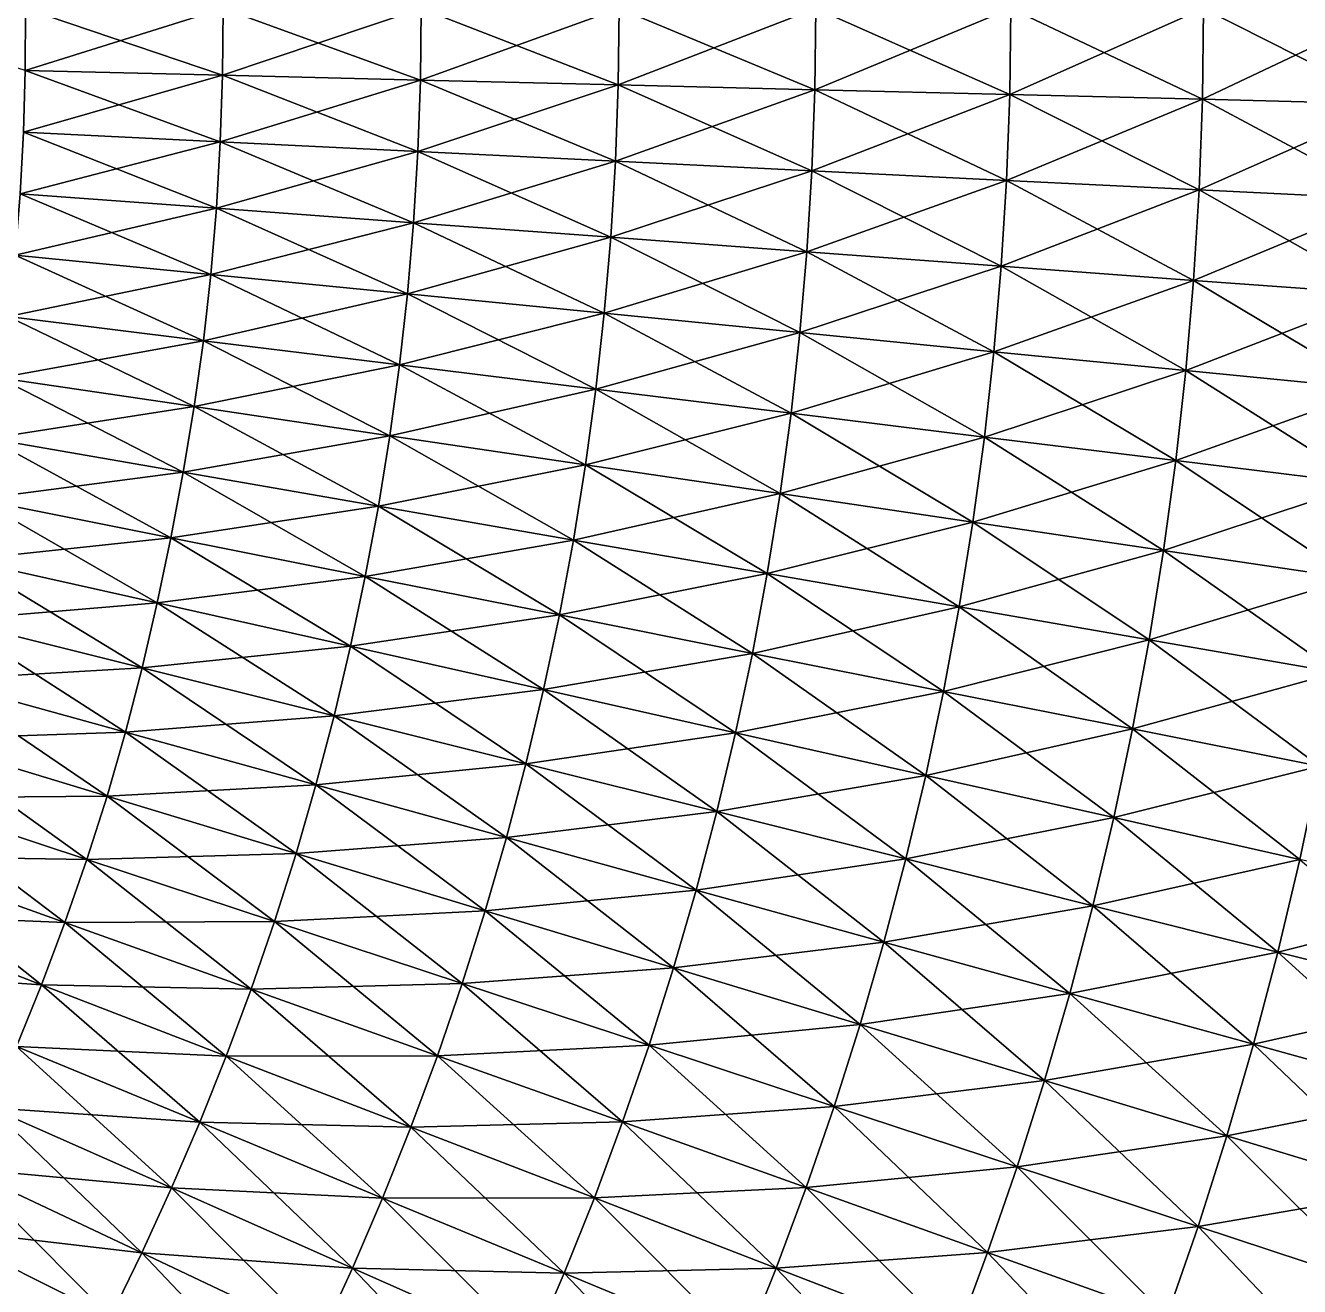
# Model space of a CAD drawing. Extents: x -1 to 0.97, y -0.99 to 0.99.
# Drawn here: x 0.2748 to 0.4204, y -0.147 to -0.0029 of the extents above; entities that cross this region are included whole.
import ezdxf

# ---------------------------------------------------------------- set-up
doc = ezdxf.new("R2010")
doc.units = 0

msp = doc.modelspace()

# ---------------------------------------------------------------- linework, layer by layer
for points in [[(0.25242, -0.00095, -0.95743), (0.27483, -0.00095, -0.95072), (0.27478, -0.00802, -0.95072)], [(0.29742, -0.00095, 0.94341), (0.27483, -0.00095, 0.95072), (0.27478, -0.00802, 0.95072)], [(0.29742, -0.00095, 0.94341), (0.27478, -0.00802, 0.95072), (0.29734, -0.00857, 0.9434)], [(0.27483, -0.00095, -0.95072), (0.29734, -0.00857, -0.9434), (0.27478, -0.00802, -0.95072)], [(0.27483, -0.00095, -0.95072), (0.29742, -0.00095, -0.94341), (0.29734, -0.00857, -0.9434)], [(0.32006, -0.00095, 0.9355), (0.29742, -0.00095, 0.94341), (0.29734, -0.00857, 0.9434)], [(0.32006, -0.00095, 0.9355), (0.29734, -0.00857, 0.9434), (0.31997, -0.00912, 0.9355)], [(0.29742, -0.00095, -0.94341), (0.31997, -0.00912, -0.9355), (0.29734, -0.00857, -0.9434)], [(0.29742, -0.00095, -0.94341), (0.32006, -0.00095, -0.9355), (0.31997, -0.00912, -0.9355)], [(0.34268, -0.00095, 0.92702), (0.32006, -0.00095, 0.9355), (0.31997, -0.00912, 0.9355)], [(0.34268, -0.00095, 0.92702), (0.31997, -0.00912, 0.9355), (0.34257, -0.00967, 0.92701)], [(0.32006, -0.00095, -0.9355), (0.34257, -0.00967, -0.92701), (0.31997, -0.00912, -0.9355)], [(0.32006, -0.00095, -0.9355), (0.34268, -0.00095, -0.92702), (0.34257, -0.00967, -0.92701)], [(0.36516, -0.00095, 0.91796), (0.34268, -0.00095, 0.92702), (0.34257, -0.00967, 0.92701)], [(0.36516, -0.00095, 0.91796), (0.34257, -0.00967, 0.92701), (0.36505, -0.01023, 0.91796)], [(0.34268, -0.00095, -0.92702), (0.36505, -0.01023, -0.91796), (0.34257, -0.00967, -0.92701)], [(0.34268, -0.00095, -0.92702), (0.36516, -0.00095, -0.91796), (0.36505, -0.01023, -0.91796)], [(0.38743, -0.00095, 0.90835), (0.36516, -0.00095, 0.91796), (0.36505, -0.01023, 0.91796)], [(0.38743, -0.00095, 0.90835), (0.36505, -0.01023, 0.91796), (0.38731, -0.01077, 0.90835)], [(0.36516, -0.00095, -0.91796), (0.38731, -0.01077, -0.90835), (0.36505, -0.01023, -0.91796)], [(0.36516, -0.00095, -0.91796), (0.38743, -0.00095, -0.90835), (0.38731, -0.01077, -0.90835)], [(0.40946, -0.00095, 0.8982), (0.38743, -0.00095, 0.90835), (0.38731, -0.01077, 0.90835)], [(0.40946, -0.00095, 0.8982), (0.38731, -0.01077, 0.90835), (0.40933, -0.01131, 0.8982)], [(0.38743, -0.00095, -0.90835), (0.40933, -0.01131, -0.8982), (0.38731, -0.01077, -0.90835)], [(0.38743, -0.00095, -0.90835), (0.40946, -0.00095, -0.8982), (0.40933, -0.01131, -0.8982)], [(0.43123, -0.00095, 0.8875), (0.40946, -0.00095, 0.8982), (0.40933, -0.01131, 0.8982)], [(0.43123, -0.00095, 0.8875), (0.40933, -0.01131, 0.8982), (0.4311, -0.01185, 0.8875)], [(0.40946, -0.00095, -0.8982), (0.4311, -0.01185, -0.8875), (0.40933, -0.01131, -0.8982)], [(0.40946, -0.00095, -0.8982), (0.43123, -0.00095, -0.8875), (0.4311, -0.01185, -0.8875)], [(0.29734, -0.00857, 0.9434), (0.27478, -0.00802, 0.95072), (0.2746, -0.01508, 0.95071)], [(0.27478, -0.00802, -0.95072), (0.29709, -0.01618, -0.9434), (0.2746, -0.01508, -0.95071)], [(0.29734, -0.00857, 0.9434), (0.2746, -0.01508, 0.95071), (0.29709, -0.01618, 0.9434)], [(0.27478, -0.00802, -0.95072), (0.29734, -0.00857, -0.9434), (0.29709, -0.01618, -0.9434)], [(0.31997, -0.00912, 0.9355), (0.29734, -0.00857, 0.9434), (0.29709, -0.01618, 0.9434)], [(0.29734, -0.00857, -0.9434), (0.31967, -0.01728, -0.9355), (0.29709, -0.01618, -0.9434)], [(0.29734, -0.00857, -0.9434), (0.31997, -0.00912, -0.9355), (0.31967, -0.01728, -0.9355)], [(0.31997, -0.00912, 0.9355), (0.29709, -0.01618, 0.9434), (0.31967, -0.01728, 0.9355)], [(0.34257, -0.00967, 0.92701), (0.31997, -0.00912, 0.9355), (0.31967, -0.01728, 0.9355)], [(0.31997, -0.00912, -0.9355), (0.34225, -0.01839, -0.92701), (0.31967, -0.01728, -0.9355)], [(0.34257, -0.00967, 0.92701), (0.31967, -0.01728, 0.9355), (0.34225, -0.01839, 0.92701)], [(0.31997, -0.00912, -0.9355), (0.34257, -0.00967, -0.92701), (0.34225, -0.01839, -0.92701)], [(0.36505, -0.01023, 0.91796), (0.34257, -0.00967, 0.92701), (0.34225, -0.01839, 0.92701)], [(0.34257, -0.00967, -0.92701), (0.3647, -0.01949, -0.91796), (0.34225, -0.01839, -0.92701)], [(0.34257, -0.00967, -0.92701), (0.36505, -0.01023, -0.91796), (0.3647, -0.01949, -0.91796)], [(0.36505, -0.01023, 0.91796), (0.34225, -0.01839, 0.92701), (0.3647, -0.01949, 0.91796)], [(0.38731, -0.01077, 0.90835), (0.36505, -0.01023, 0.91796), (0.3647, -0.01949, 0.91796)], [(0.36505, -0.01023, -0.91796), (0.38695, -0.02058, -0.90835), (0.3647, -0.01949, -0.91796)], [(0.38731, -0.01077, 0.90835), (0.3647, -0.01949, 0.91796), (0.38695, -0.02058, 0.90835)], [(0.36505, -0.01023, -0.91796), (0.38731, -0.01077, -0.90835), (0.38695, -0.02058, -0.90835)], [(0.40933, -0.01131, 0.8982), (0.38731, -0.01077, 0.90835), (0.38695, -0.02058, 0.90835)], [(0.38731, -0.01077, -0.90835), (0.40895, -0.02167, -0.8982), (0.38695, -0.02058, -0.90835)], [(0.40933, -0.01131, 0.8982), (0.38695, -0.02058, 0.90835), (0.40895, -0.02167, 0.8982)], [(0.38731, -0.01077, -0.90835), (0.40933, -0.01131, -0.8982), (0.40895, -0.02167, -0.8982)], [(0.4311, -0.01185, 0.8875), (0.40933, -0.01131, 0.8982), (0.40895, -0.02167, 0.8982)], [(0.40933, -0.01131, -0.8982), (0.4307, -0.02273, -0.8875), (0.40895, -0.02167, -0.8982)], [(0.40933, -0.01131, -0.8982), (0.4311, -0.01185, -0.8875), (0.4307, -0.02273, -0.8875)], [(0.4311, -0.01185, 0.8875), (0.40895, -0.02167, 0.8982), (0.4307, -0.02273, 0.8875)], [(0.29709, -0.01618, 0.9434), (0.2746, -0.01508, 0.95071), (0.27424, -0.02213, 0.9507)], [(0.2746, -0.01508, -0.95071), (0.29665, -0.02377, -0.9434), (0.27424, -0.02213, -0.9507)], [(0.2746, -0.01508, -0.95071), (0.29709, -0.01618, -0.9434), (0.29665, -0.02377, -0.9434)], [(0.29709, -0.01618, 0.9434), (0.27424, -0.02213, 0.9507), (0.29665, -0.02377, 0.9434)], [(0.31967, -0.01728, 0.9355), (0.29709, -0.01618, 0.9434), (0.29665, -0.02377, 0.9434)], [(0.29709, -0.01618, -0.9434), (0.31918, -0.02543, -0.9355), (0.29665, -0.02377, -0.9434)], [(0.31967, -0.01728, 0.9355), (0.29665, -0.02377, 0.9434), (0.31918, -0.02543, 0.9355)], [(0.29709, -0.01618, -0.9434), (0.31967, -0.01728, -0.9355), (0.31918, -0.02543, -0.9355)], [(0.34225, -0.01839, 0.92701), (0.31967, -0.01728, 0.9355), (0.31918, -0.02543, 0.9355)], [(0.31967, -0.01728, -0.9355), (0.34172, -0.02709, -0.92701), (0.31918, -0.02543, -0.9355)], [(0.31967, -0.01728, -0.9355), (0.34225, -0.01839, -0.92701), (0.34172, -0.02709, -0.92701)], [(0.34225, -0.01839, 0.92701), (0.31918, -0.02543, 0.9355), (0.34172, -0.02709, 0.92701)], [(0.3647, -0.01949, 0.91796), (0.34225, -0.01839, 0.92701), (0.34172, -0.02709, 0.92701)], [(0.34225, -0.01839, -0.92701), (0.36413, -0.02875, -0.91796), (0.34172, -0.02709, -0.92701)], [(0.34225, -0.01839, -0.92701), (0.3647, -0.01949, -0.91796), (0.36413, -0.02875, -0.91796)], [(0.3647, -0.01949, 0.91796), (0.34172, -0.02709, 0.92701), (0.36413, -0.02875, 0.91796)], [(0.38695, -0.02058, 0.90835), (0.3647, -0.01949, 0.91796), (0.36413, -0.02875, 0.91796)], [(0.3647, -0.01949, -0.91796), (0.38634, -0.03039, -0.90835), (0.36413, -0.02875, -0.91796)], [(0.3647, -0.01949, -0.91796), (0.38695, -0.02058, -0.90835), (0.38634, -0.03039, -0.90835)], [(0.38695, -0.02058, 0.90835), (0.36413, -0.02875, 0.91796), (0.38634, -0.03039, 0.90835)], [(0.40895, -0.02167, 0.8982), (0.38695, -0.02058, 0.90835), (0.38634, -0.03039, 0.90835)], [(0.38695, -0.02058, -0.90835), (0.40831, -0.03201, -0.8982), (0.38634, -0.03039, -0.90835)], [(0.40895, -0.02167, 0.8982), (0.38634, -0.03039, 0.90835), (0.40831, -0.03201, 0.8982)], [(0.38695, -0.02058, -0.90835), (0.40895, -0.02167, -0.8982), (0.40831, -0.03201, -0.8982)], [(0.4307, -0.02273, 0.8875), (0.40895, -0.02167, 0.8982), (0.40831, -0.03201, 0.8982)], [(0.40895, -0.02167, -0.8982), (0.43003, -0.03361, -0.8875), (0.40831, -0.03201, -0.8982)], [(0.40895, -0.02167, -0.8982), (0.4307, -0.02273, -0.8875), (0.43003, -0.03361, -0.8875)], [(0.29665, -0.02377, 0.9434), (0.27424, -0.02213, 0.9507), (0.27367, -0.02915, 0.9507)], [(0.27424, -0.02213, -0.9507), (0.29602, -0.03135, -0.9434), (0.27367, -0.02915, -0.9507)], [(0.27424, -0.02213, -0.9507), (0.29665, -0.02377, -0.9434), (0.29602, -0.03135, -0.9434)], [(0.4307, -0.02273, 0.8875), (0.40831, -0.03201, 0.8982), (0.43003, -0.03361, 0.8875)], [(0.29665, -0.02377, 0.9434), (0.27367, -0.02915, 0.9507), (0.29602, -0.03135, 0.9434)], [(0.31918, -0.02543, 0.9355), (0.29665, -0.02377, 0.9434), (0.29602, -0.03135, 0.9434)], [(0.29665, -0.02377, -0.9434), (0.31849, -0.03357, -0.9355), (0.29602, -0.03135, -0.9434)], [(0.29665, -0.02377, -0.9434), (0.31918, -0.02543, -0.9355), (0.31849, -0.03357, -0.9355)], [(0.31918, -0.02543, 0.9355), (0.29602, -0.03135, 0.9434), (0.31849, -0.03357, 0.9355)], [(0.34172, -0.02709, 0.92701), (0.31918, -0.02543, 0.9355), (0.31849, -0.03357, 0.9355)], [(0.31918, -0.02543, -0.9355), (0.34097, -0.03578, -0.92701), (0.31849, -0.03357, -0.9355)], [(0.31918, -0.02543, -0.9355), (0.34172, -0.02709, -0.92701), (0.34097, -0.03578, -0.92701)], [(0.34172, -0.02709, 0.92701), (0.31849, -0.03357, 0.9355), (0.34097, -0.03578, 0.92701)], [(0.36413, -0.02875, 0.91796), (0.34172, -0.02709, 0.92701), (0.34097, -0.03578, 0.92701)], [(0.34172, -0.02709, -0.92701), (0.36334, -0.03799, -0.91796), (0.34097, -0.03578, -0.92701)], [(0.34172, -0.02709, -0.92701), (0.36413, -0.02875, -0.91796), (0.36334, -0.03799, -0.91796)], [(0.36413, -0.02875, 0.91796), (0.34097, -0.03578, 0.92701), (0.36334, -0.03799, 0.91796)], [(0.38634, -0.03039, 0.90835), (0.36413, -0.02875, 0.91796), (0.36334, -0.03799, 0.91796)], [(0.36413, -0.02875, -0.91796), (0.3855, -0.04017, -0.90835), (0.36334, -0.03799, -0.91796)], [(0.36413, -0.02875, -0.91796), (0.38634, -0.03039, -0.90835), (0.3855, -0.04017, -0.90835)], [(0.29602, -0.03135, 0.9434), (0.27367, -0.02915, 0.9507), (0.27286, -0.03616, 0.9507)], [(0.27367, -0.02915, -0.9507), (0.29516, -0.03891, -0.9434), (0.27286, -0.03616, -0.9507)], [(0.27367, -0.02915, -0.9507), (0.29602, -0.03135, -0.9434), (0.29516, -0.03891, -0.9434)], [(0.38634, -0.03039, 0.90835), (0.36334, -0.03799, 0.91796), (0.3855, -0.04017, 0.90835)], [(0.40831, -0.03201, 0.8982), (0.38634, -0.03039, 0.90835), (0.3855, -0.04017, 0.90835)], [(0.38634, -0.03039, -0.90835), (0.40742, -0.04233, -0.8982), (0.3855, -0.04017, -0.90835)], [(0.38634, -0.03039, -0.90835), (0.40831, -0.03201, -0.8982), (0.40742, -0.04233, -0.8982)], [(0.29602, -0.03135, 0.9434), (0.27286, -0.03616, 0.9507), (0.29516, -0.03891, 0.9434)], [(0.31849, -0.03357, 0.9355), (0.29602, -0.03135, 0.9434), (0.29516, -0.03891, 0.9434)], [(0.29602, -0.03135, -0.9434), (0.31758, -0.04168, -0.9355), (0.29516, -0.03891, -0.9434)], [(0.29602, -0.03135, -0.9434), (0.31849, -0.03357, -0.9355), (0.31758, -0.04168, -0.9355)], [(0.40831, -0.03201, 0.8982), (0.3855, -0.04017, 0.90835), (0.40742, -0.04233, 0.8982)], [(0.43003, -0.03361, 0.8875), (0.40831, -0.03201, 0.8982), (0.40742, -0.04233, 0.8982)], [(0.40831, -0.03201, -0.8982), (0.42909, -0.04446, -0.8875), (0.40742, -0.04233, -0.8982)], [(0.40831, -0.03201, -0.8982), (0.43003, -0.03361, -0.8875), (0.42909, -0.04446, -0.8875)], [(0.31849, -0.03357, 0.9355), (0.29516, -0.03891, 0.9434), (0.31758, -0.04168, 0.9355)], [(0.34097, -0.03578, 0.92701), (0.31849, -0.03357, 0.9355), (0.31758, -0.04168, 0.9355)], [(0.31849, -0.03357, -0.9355), (0.34001, -0.04445, -0.92701), (0.31758, -0.04168, -0.9355)], [(0.31849, -0.03357, -0.9355), (0.34097, -0.03578, -0.92701), (0.34001, -0.04445, -0.92701)], [(0.43003, -0.03361, 0.8875), (0.40742, -0.04233, 0.8982), (0.42909, -0.04446, 0.8875)], [(0.29516, -0.03891, 0.9434), (0.27286, -0.03616, 0.9507), (0.27184, -0.04314, 0.95071)], [(0.27286, -0.03616, -0.9507), (0.29411, -0.04645, -0.9434), (0.27184, -0.04314, -0.95071)], [(0.27286, -0.03616, -0.9507), (0.29516, -0.03891, -0.9434), (0.29411, -0.04645, -0.9434)], [(0.34097, -0.03578, 0.92701), (0.31758, -0.04168, 0.9355), (0.34001, -0.04445, 0.92701)], [(0.36334, -0.03799, 0.91796), (0.34097, -0.03578, 0.92701), (0.34001, -0.04445, 0.92701)], [(0.34097, -0.03578, -0.92701), (0.36232, -0.0472, -0.91796), (0.34001, -0.04445, -0.92701)], [(0.34097, -0.03578, -0.92701), (0.36334, -0.03799, -0.91796), (0.36232, -0.0472, -0.91796)], [(0.29516, -0.03891, 0.9434), (0.27184, -0.04314, 0.95071), (0.29411, -0.04645, 0.9434)], [(0.31758, -0.04168, 0.9355), (0.29516, -0.03891, 0.9434), (0.29411, -0.04645, 0.9434)], [(0.29516, -0.03891, -0.9434), (0.31647, -0.04977, -0.9355), (0.29411, -0.04645, -0.9434)], [(0.29516, -0.03891, -0.9434), (0.31758, -0.04168, -0.9355), (0.31647, -0.04977, -0.9355)], [(0.36334, -0.03799, 0.91796), (0.34001, -0.04445, 0.92701), (0.36232, -0.0472, 0.91796)], [(0.3855, -0.04017, 0.90835), (0.36334, -0.03799, 0.91796), (0.36232, -0.0472, 0.91796)], [(0.36334, -0.03799, -0.91796), (0.38442, -0.04993, -0.90835), (0.36232, -0.0472, -0.91796)], [(0.36334, -0.03799, -0.91796), (0.3855, -0.04017, -0.90835), (0.38442, -0.04993, -0.90835)], [(0.3855, -0.04017, 0.90835), (0.36232, -0.0472, 0.91796), (0.38442, -0.04993, 0.90835)], [(0.40742, -0.04233, 0.8982), (0.3855, -0.04017, 0.90835), (0.38442, -0.04993, 0.90835)], [(0.3855, -0.04017, -0.90835), (0.40628, -0.05262, -0.8982), (0.38442, -0.04993, -0.90835)], [(0.3855, -0.04017, -0.90835), (0.40742, -0.04233, -0.8982), (0.40628, -0.05262, -0.8982)], [(0.31758, -0.04168, 0.9355), (0.29411, -0.04645, 0.9434), (0.31647, -0.04977, 0.9355)], [(0.34001, -0.04445, 0.92701), (0.31758, -0.04168, 0.9355), (0.31647, -0.04977, 0.9355)], [(0.31758, -0.04168, -0.9355), (0.33883, -0.05309, -0.92701), (0.31647, -0.04977, -0.9355)], [(0.31758, -0.04168, -0.9355), (0.34001, -0.04445, -0.92701), (0.33883, -0.05309, -0.92701)], [(0.29411, -0.04645, 0.9434), (0.27184, -0.04314, 0.95071), (0.27064, -0.0501, 0.95072)], [(0.27184, -0.04314, -0.95071), (0.29287, -0.05396, -0.9434), (0.27064, -0.0501, -0.95072)], [(0.27184, -0.04314, -0.95071), (0.29411, -0.04645, -0.9434), (0.29287, -0.05396, -0.9434)], [(0.40742, -0.04233, 0.8982), (0.38442, -0.04993, 0.90835), (0.40628, -0.05262, 0.8982)], [(0.42909, -0.04446, 0.8875), (0.40742, -0.04233, 0.8982), (0.40628, -0.05262, 0.8982)], [(0.40742, -0.04233, -0.8982), (0.42789, -0.05529, -0.8875), (0.40628, -0.05262, -0.8982)], [(0.40742, -0.04233, -0.8982), (0.42909, -0.04446, -0.8875), (0.42789, -0.05529, -0.8875)], [(0.34001, -0.04445, 0.92701), (0.31647, -0.04977, 0.9355), (0.33883, -0.05309, 0.92701)], [(0.36232, -0.0472, 0.91796), (0.34001, -0.04445, 0.92701), (0.33883, -0.05309, 0.92701)], [(0.34001, -0.04445, -0.92701), (0.36107, -0.05639, -0.91796), (0.33883, -0.05309, -0.92701)], [(0.34001, -0.04445, -0.92701), (0.36232, -0.0472, -0.91796), (0.36107, -0.05639, -0.91796)], [(0.42909, -0.04446, 0.8875), (0.40628, -0.05262, 0.8982), (0.42789, -0.05529, 0.8875)], [(0.29411, -0.04645, 0.9434), (0.27064, -0.0501, 0.95072), (0.29287, -0.05396, 0.9434)], [(0.31647, -0.04977, 0.9355), (0.29411, -0.04645, 0.9434), (0.29287, -0.05396, 0.9434)], [(0.29411, -0.04645, -0.9434), (0.31517, -0.05783, -0.9355), (0.29287, -0.05396, -0.9434)], [(0.29411, -0.04645, -0.9434), (0.31647, -0.04977, -0.9355), (0.31517, -0.05783, -0.9355)], [(0.36232, -0.0472, 0.91796), (0.33883, -0.05309, 0.92701), (0.36107, -0.05639, 0.91796)], [(0.38442, -0.04993, 0.90835), (0.36232, -0.0472, 0.91796), (0.36107, -0.05639, 0.91796)], [(0.36232, -0.0472, -0.91796), (0.3831, -0.05966, -0.90835), (0.36107, -0.05639, -0.91796)], [(0.36232, -0.0472, -0.91796), (0.38442, -0.04993, -0.90835), (0.3831, -0.05966, -0.90835)], [(0.29287, -0.05396, 0.9434), (0.27064, -0.0501, 0.95072), (0.26931, -0.05704, 0.95072)], [(0.27064, -0.0501, -0.95072), (0.29146, -0.06144, -0.94341), (0.26931, -0.05704, -0.95072)], [(0.27064, -0.0501, -0.95072), (0.29287, -0.05396, -0.9434), (0.29146, -0.06144, -0.94341)], [(0.31647, -0.04977, 0.9355), (0.29287, -0.05396, 0.9434), (0.31517, -0.05783, 0.9355)], [(0.33883, -0.05309, 0.92701), (0.31647, -0.04977, 0.9355), (0.31517, -0.05783, 0.9355)], [(0.31647, -0.04977, -0.9355), (0.33745, -0.0617, -0.92701), (0.31517, -0.05783, -0.9355)], [(0.31647, -0.04977, -0.9355), (0.33883, -0.05309, -0.92701), (0.33745, -0.0617, -0.92701)], [(0.38442, -0.04993, 0.90835), (0.36107, -0.05639, 0.91796), (0.3831, -0.05966, 0.90835)], [(0.40628, -0.05262, 0.8982), (0.38442, -0.04993, 0.90835), (0.3831, -0.05966, 0.90835)], [(0.38442, -0.04993, -0.90835), (0.40489, -0.06289, -0.8982), (0.3831, -0.05966, -0.90835)], [(0.38442, -0.04993, -0.90835), (0.40628, -0.05262, -0.8982), (0.40489, -0.06289, -0.8982)], [(0.33883, -0.05309, 0.92701), (0.31517, -0.05783, 0.9355), (0.33745, -0.0617, 0.92701)], [(0.36107, -0.05639, 0.91796), (0.33883, -0.05309, 0.92701), (0.33745, -0.0617, 0.92701)], [(0.33883, -0.05309, -0.92701), (0.3596, -0.06554, -0.91796), (0.33745, -0.0617, -0.92701)], [(0.33883, -0.05309, -0.92701), (0.36107, -0.05639, -0.91796), (0.3596, -0.06554, -0.91796)], [(0.40628, -0.05262, 0.8982), (0.3831, -0.05966, 0.90835), (0.40489, -0.06289, 0.8982)], [(0.42789, -0.05529, 0.8875), (0.40628, -0.05262, 0.8982), (0.40489, -0.06289, 0.8982)], [(0.40628, -0.05262, -0.8982), (0.42643, -0.06608, -0.8875), (0.40489, -0.06289, -0.8982)], [(0.40628, -0.05262, -0.8982), (0.42789, -0.05529, -0.8875), (0.42643, -0.06608, -0.8875)], [(0.29287, -0.05396, 0.9434), (0.26931, -0.05704, 0.95072), (0.29146, -0.06144, 0.94341)], [(0.31517, -0.05783, 0.9355), (0.29287, -0.05396, 0.9434), (0.29146, -0.06144, 0.94341)], [(0.29287, -0.05396, -0.9434), (0.31367, -0.06586, -0.9355), (0.29146, -0.06144, -0.94341)], [(0.29287, -0.05396, -0.9434), (0.31517, -0.05783, -0.9355), (0.31367, -0.06586, -0.9355)], [(0.42789, -0.05529, 0.8875), (0.40489, -0.06289, 0.8982), (0.42643, -0.06608, 0.8875)], [(0.36107, -0.05639, 0.91796), (0.33745, -0.0617, 0.92701), (0.3596, -0.06554, 0.91796)], [(0.3831, -0.05966, 0.90835), (0.36107, -0.05639, 0.91796), (0.3596, -0.06554, 0.91796)], [(0.36107, -0.05639, -0.91796), (0.38154, -0.06935, -0.90835), (0.3596, -0.06554, -0.91796)], [(0.36107, -0.05639, -0.91796), (0.3831, -0.05966, -0.90835), (0.38154, -0.06935, -0.90835)], [(0.26931, -0.05704, -0.95072), (0.2899, -0.06889, -0.9434), (0.26788, -0.06396, -0.95072)], [(0.29146, -0.06144, 0.94341), (0.26931, -0.05704, 0.95072), (0.26788, -0.06396, 0.95072)], [(0.26931, -0.05704, -0.95072), (0.29146, -0.06144, -0.94341), (0.2899, -0.06889, -0.9434)], [(0.31517, -0.05783, 0.9355), (0.29146, -0.06144, 0.94341), (0.31367, -0.06586, 0.9355)], [(0.33745, -0.0617, 0.92701), (0.31517, -0.05783, 0.9355), (0.31367, -0.06586, 0.9355)], [(0.31517, -0.05783, -0.9355), (0.33585, -0.07027, -0.92702), (0.31367, -0.06586, -0.9355)], [(0.31517, -0.05783, -0.9355), (0.33745, -0.0617, -0.92701), (0.33585, -0.07027, -0.92702)], [(0.3831, -0.05966, 0.90835), (0.3596, -0.06554, 0.91796), (0.38154, -0.06935, 0.90835)], [(0.40489, -0.06289, 0.8982), (0.3831, -0.05966, 0.90835), (0.38154, -0.06935, 0.90835)], [(0.3831, -0.05966, -0.90835), (0.40324, -0.07312, -0.8982), (0.38154, -0.06935, -0.90835)], [(0.3831, -0.05966, -0.90835), (0.40489, -0.06289, -0.8982), (0.40324, -0.07312, -0.8982)], [(0.29146, -0.06144, 0.94341), (0.26788, -0.06396, 0.95072), (0.2899, -0.06889, 0.9434)], [(0.29146, -0.06144, -0.94341), (0.31198, -0.07385, -0.9355), (0.2899, -0.06889, -0.9434)], [(0.31367, -0.06586, 0.9355), (0.29146, -0.06144, 0.94341), (0.2899, -0.06889, 0.9434)], [(0.29146, -0.06144, -0.94341), (0.31367, -0.06586, -0.9355), (0.31198, -0.07385, -0.9355)], [(0.33745, -0.0617, 0.92701), (0.31367, -0.06586, 0.9355), (0.33585, -0.07027, 0.92702)], [(0.3596, -0.06554, 0.91796), (0.33745, -0.0617, 0.92701), (0.33585, -0.07027, 0.92702)], [(0.33745, -0.0617, -0.92701), (0.3579, -0.07466, -0.91796), (0.33585, -0.07027, -0.92702)], [(0.33745, -0.0617, -0.92701), (0.3596, -0.06554, -0.91796), (0.3579, -0.07466, -0.91796)], [(0.26788, -0.06396, -0.95072), (0.28817, -0.07631, -0.9434), (0.26633, -0.07085, -0.95071)], [(0.2899, -0.06889, 0.9434), (0.26788, -0.06396, 0.95072), (0.26633, -0.07085, 0.95071)], [(0.26788, -0.06396, -0.95072), (0.2899, -0.06889, -0.9434), (0.28817, -0.07631, -0.9434)], [(0.40489, -0.06289, 0.8982), (0.38154, -0.06935, 0.90835), (0.40324, -0.07312, 0.8982)], [(0.42643, -0.06608, 0.8875), (0.40489, -0.06289, 0.8982), (0.40324, -0.07312, 0.8982)], [(0.40489, -0.06289, -0.8982), (0.4247, -0.07684, -0.8875), (0.40324, -0.07312, -0.8982)], [(0.40489, -0.06289, -0.8982), (0.42643, -0.06608, -0.8875), (0.4247, -0.07684, -0.8875)], [(0.31367, -0.06586, 0.9355), (0.2899, -0.06889, 0.9434), (0.31198, -0.07385, 0.9355)], [(0.31367, -0.06586, -0.9355), (0.33404, -0.0788, -0.92701), (0.31198, -0.07385, -0.9355)], [(0.33585, -0.07027, 0.92702), (0.31367, -0.06586, 0.9355), (0.31198, -0.07385, 0.9355)], [(0.31367, -0.06586, -0.9355), (0.33585, -0.07027, -0.92702), (0.33404, -0.0788, -0.92701)], [(0.3596, -0.06554, 0.91796), (0.33585, -0.07027, 0.92702), (0.3579, -0.07466, 0.91796)], [(0.38154, -0.06935, 0.90835), (0.3596, -0.06554, 0.91796), (0.3579, -0.07466, 0.91796)], [(0.3596, -0.06554, -0.91796), (0.37974, -0.079, -0.90835), (0.3579, -0.07466, -0.91796)], [(0.3596, -0.06554, -0.91796), (0.38154, -0.06935, -0.90835), (0.37974, -0.079, -0.90835)], [(0.42643, -0.06608, 0.8875), (0.40324, -0.07312, 0.8982), (0.4247, -0.07684, 0.8875)], [(0.2899, -0.06889, 0.9434), (0.26633, -0.07085, 0.95071), (0.28817, -0.07631, 0.9434)], [(0.2899, -0.06889, -0.9434), (0.3101, -0.0818, -0.9355), (0.28817, -0.07631, -0.9434)], [(0.31198, -0.07385, 0.9355), (0.2899, -0.06889, 0.9434), (0.28817, -0.07631, 0.9434)], [(0.2899, -0.06889, -0.9434), (0.31198, -0.07385, -0.9355), (0.3101, -0.0818, -0.9355)], [(0.38154, -0.06935, 0.90835), (0.3579, -0.07466, 0.91796), (0.37974, -0.079, 0.90835)], [(0.40324, -0.07312, 0.8982), (0.38154, -0.06935, 0.90835), (0.37974, -0.079, 0.90835)], [(0.38154, -0.06935, -0.90835), (0.40135, -0.0833, -0.8982), (0.37974, -0.079, -0.90835)], [(0.38154, -0.06935, -0.90835), (0.40324, -0.07312, -0.8982), (0.40135, -0.0833, -0.8982)], [(0.26633, -0.07085, -0.95071), (0.28626, -0.08368, -0.9434), (0.2646, -0.07769, -0.9507)], [(0.28817, -0.07631, 0.9434), (0.26633, -0.07085, 0.95071), (0.2646, -0.07769, 0.9507)], [(0.26633, -0.07085, -0.95071), (0.28817, -0.07631, -0.9434), (0.28626, -0.08368, -0.9434)], [(0.33585, -0.07027, 0.92702), (0.31198, -0.07385, 0.9355), (0.33404, -0.0788, 0.92701)], [(0.33585, -0.07027, -0.92702), (0.35598, -0.08373, -0.91796), (0.33404, -0.0788, -0.92701)], [(0.3579, -0.07466, 0.91796), (0.33585, -0.07027, 0.92702), (0.33404, -0.0788, 0.92701)], [(0.33585, -0.07027, -0.92702), (0.3579, -0.07466, -0.91796), (0.35598, -0.08373, -0.91796)], [(0.31198, -0.07385, 0.9355), (0.28817, -0.07631, 0.9434), (0.3101, -0.0818, 0.9355)], [(0.31198, -0.07385, -0.9355), (0.33203, -0.08729, -0.92701), (0.3101, -0.0818, -0.9355)], [(0.33404, -0.0788, 0.92701), (0.31198, -0.07385, 0.9355), (0.3101, -0.0818, 0.9355)], [(0.31198, -0.07385, -0.9355), (0.33404, -0.0788, -0.92701), (0.33203, -0.08729, -0.92701)], [(0.40324, -0.07312, 0.8982), (0.37974, -0.079, 0.90835), (0.40135, -0.0833, 0.8982)], [(0.4247, -0.07684, 0.8875), (0.40324, -0.07312, 0.8982), (0.40135, -0.0833, 0.8982)], [(0.40324, -0.07312, -0.8982), (0.4227, -0.08755, -0.8875), (0.40135, -0.0833, -0.8982)], [(0.40324, -0.07312, -0.8982), (0.4247, -0.07684, -0.8875), (0.4227, -0.08755, -0.8875)], [(0.3579, -0.07466, 0.91796), (0.33404, -0.0788, 0.92701), (0.35598, -0.08373, 0.91796)], [(0.3579, -0.07466, -0.91796), (0.37771, -0.08861, -0.90835), (0.35598, -0.08373, -0.91796)], [(0.37974, -0.079, 0.90835), (0.3579, -0.07466, 0.91796), (0.35598, -0.08373, 0.91796)], [(0.3579, -0.07466, -0.91796), (0.37974, -0.079, -0.90835), (0.37771, -0.08861, -0.90835)], [(0.28817, -0.07631, 0.9434), (0.2646, -0.07769, 0.9507), (0.28626, -0.08368, 0.9434)], [(0.28817, -0.07631, -0.9434), (0.30803, -0.0897, -0.9355), (0.28626, -0.08368, -0.9434)], [(0.3101, -0.0818, 0.9355), (0.28817, -0.07631, 0.9434), (0.28626, -0.08368, 0.9434)], [(0.28817, -0.07631, -0.9434), (0.3101, -0.0818, -0.9355), (0.30803, -0.0897, -0.9355)], [(0.4247, -0.07684, 0.8875), (0.40135, -0.0833, 0.8982), (0.4227, -0.08755, 0.8875)], [(0.2646, -0.07769, -0.9507), (0.28416, -0.09099, -0.9434), (0.26267, -0.08447, -0.9507)], [(0.28626, -0.08368, 0.9434), (0.2646, -0.07769, 0.9507), (0.26267, -0.08447, 0.9507)], [(0.2646, -0.07769, -0.9507), (0.28626, -0.08368, -0.9434), (0.28416, -0.09099, -0.9434)], [(0.33404, -0.0788, 0.92701), (0.3101, -0.0818, 0.9355), (0.33203, -0.08729, 0.92701)], [(0.33404, -0.0788, -0.92701), (0.35384, -0.09275, -0.91796), (0.33203, -0.08729, -0.92701)], [(0.35598, -0.08373, 0.91796), (0.33404, -0.0788, 0.92701), (0.33203, -0.08729, 0.92701)], [(0.33404, -0.0788, -0.92701), (0.35598, -0.08373, -0.91796), (0.35384, -0.09275, -0.91796)], [(0.37974, -0.079, 0.90835), (0.35598, -0.08373, 0.91796), (0.37771, -0.08861, 0.90835)], [(0.37974, -0.079, -0.90835), (0.3992, -0.09344, -0.8982), (0.37771, -0.08861, -0.90835)], [(0.40135, -0.0833, 0.8982), (0.37974, -0.079, 0.90835), (0.37771, -0.08861, 0.90835)], [(0.37974, -0.079, -0.90835), (0.40135, -0.0833, -0.8982), (0.3992, -0.09344, -0.8982)], [(0.3101, -0.0818, 0.9355), (0.28626, -0.08368, 0.9434), (0.30803, -0.0897, 0.9355)], [(0.3101, -0.0818, -0.9355), (0.32981, -0.09572, -0.92701), (0.30803, -0.0897, -0.9355)], [(0.33203, -0.08729, 0.92701), (0.3101, -0.0818, 0.9355), (0.30803, -0.0897, 0.9355)], [(0.3101, -0.0818, -0.9355), (0.33203, -0.08729, -0.92701), (0.32981, -0.09572, -0.92701)], [(0.28626, -0.08368, 0.9434), (0.26267, -0.08447, 0.9507), (0.28416, -0.09099, 0.9434)], [(0.28626, -0.08368, -0.9434), (0.30576, -0.09754, -0.9355), (0.28416, -0.09099, -0.9434)], [(0.30803, -0.0897, 0.9355), (0.28626, -0.08368, 0.9434), (0.28416, -0.09099, 0.9434)], [(0.28626, -0.08368, -0.9434), (0.30803, -0.0897, -0.9355), (0.30576, -0.09754, -0.9355)], [(0.35598, -0.08373, 0.91796), (0.33203, -0.08729, 0.92701), (0.35384, -0.09275, 0.91796)], [(0.35598, -0.08373, -0.91796), (0.37544, -0.09816, -0.90835), (0.35384, -0.09275, -0.91796)], [(0.37771, -0.08861, 0.90835), (0.35598, -0.08373, 0.91796), (0.35384, -0.09275, 0.91796)], [(0.35598, -0.08373, -0.91796), (0.37771, -0.08861, -0.90835), (0.37544, -0.09816, -0.90835)], [(0.40135, -0.0833, 0.8982), (0.37771, -0.08861, 0.90835), (0.3992, -0.09344, 0.8982)], [(0.40135, -0.0833, -0.8982), (0.42045, -0.09821, -0.8875), (0.3992, -0.09344, -0.8982)], [(0.4227, -0.08755, 0.8875), (0.40135, -0.0833, 0.8982), (0.3992, -0.09344, 0.8982)], [(0.40135, -0.0833, -0.8982), (0.4227, -0.08755, -0.8875), (0.42045, -0.09821, -0.8875)], [(0.26267, -0.08447, -0.9507), (0.28184, -0.09823, -0.9434), (0.26051, -0.09118, -0.9507)], [(0.28416, -0.09099, 0.9434), (0.26267, -0.08447, 0.9507), (0.26051, -0.09118, 0.9507)], [(0.26267, -0.08447, -0.9507), (0.28416, -0.09099, -0.9434), (0.28184, -0.09823, -0.9434)], [(0.33203, -0.08729, 0.92701), (0.30803, -0.0897, 0.9355), (0.32981, -0.09572, 0.92701)], [(0.33203, -0.08729, -0.92701), (0.35147, -0.10172, -0.91796), (0.32981, -0.09572, -0.92701)], [(0.35384, -0.09275, 0.91796), (0.33203, -0.08729, 0.92701), (0.32981, -0.09572, 0.92701)], [(0.33203, -0.08729, -0.92701), (0.35384, -0.09275, -0.91796), (0.35147, -0.10172, -0.91796)], [(0.37771, -0.08861, 0.90835), (0.35384, -0.09275, 0.91796), (0.37544, -0.09816, 0.90835)], [(0.37771, -0.08861, -0.90835), (0.39681, -0.10352, -0.8982), (0.37544, -0.09816, -0.90835)], [(0.3992, -0.09344, 0.8982), (0.37771, -0.08861, 0.90835), (0.37544, -0.09816, 0.90835)], [(0.37771, -0.08861, -0.90835), (0.3992, -0.09344, -0.8982), (0.39681, -0.10352, -0.8982)], [(0.4227, -0.08755, 0.8875), (0.3992, -0.09344, 0.8982), (0.42045, -0.09821, 0.8875)], [(0.30803, -0.0897, 0.9355), (0.28416, -0.09099, 0.9434), (0.30576, -0.09754, 0.9355)], [(0.30803, -0.0897, -0.9355), (0.32738, -0.1041, -0.92701), (0.30576, -0.09754, -0.9355)], [(0.32981, -0.09572, 0.92701), (0.30803, -0.0897, 0.9355), (0.30576, -0.09754, 0.9355)], [(0.30803, -0.0897, -0.9355), (0.32981, -0.09572, -0.92701), (0.32738, -0.1041, -0.92701)], [(0.26051, -0.09118, -0.9507), (0.27934, -0.10542, -0.9434), (0.25814, -0.09783, -0.95071)], [(0.28184, -0.09823, 0.9434), (0.26051, -0.09118, 0.9507), (0.25814, -0.09783, 0.95071)], [(0.28416, -0.09099, 0.9434), (0.26051, -0.09118, 0.9507), (0.28184, -0.09823, 0.9434)], [(0.26051, -0.09118, -0.9507), (0.28184, -0.09823, -0.9434), (0.27934, -0.10542, -0.9434)], [(0.28416, -0.09099, -0.9434), (0.30329, -0.10532, -0.9355), (0.28184, -0.09823, -0.9434)], [(0.30576, -0.09754, 0.9355), (0.28416, -0.09099, 0.9434), (0.28184, -0.09823, 0.9434)], [(0.28416, -0.09099, -0.9434), (0.30576, -0.09754, -0.9355), (0.30329, -0.10532, -0.9355)], [(0.35384, -0.09275, 0.91796), (0.32981, -0.09572, 0.92701), (0.35147, -0.10172, 0.91796)], [(0.35384, -0.09275, -0.91796), (0.37294, -0.10766, -0.90835), (0.35147, -0.10172, -0.91796)], [(0.37544, -0.09816, 0.90835), (0.35384, -0.09275, 0.91796), (0.35147, -0.10172, 0.91796)], [(0.35384, -0.09275, -0.91796), (0.37544, -0.09816, -0.90835), (0.37294, -0.10766, -0.90835)], [(0.3992, -0.09344, 0.8982), (0.37544, -0.09816, 0.90835), (0.39681, -0.10352, 0.8982)], [(0.3992, -0.09344, -0.8982), (0.41793, -0.10881, -0.8875), (0.39681, -0.10352, -0.8982)], [(0.42045, -0.09821, 0.8875), (0.3992, -0.09344, 0.8982), (0.39681, -0.10352, 0.8982)], [(0.3992, -0.09344, -0.8982), (0.42045, -0.09821, -0.8875), (0.41793, -0.10881, -0.8875)], [(0.32981, -0.09572, 0.92701), (0.30576, -0.09754, 0.9355), (0.32738, -0.1041, 0.92701)], [(0.32981, -0.09572, -0.92701), (0.34889, -0.11062, -0.91796), (0.32738, -0.1041, -0.92701)], [(0.35147, -0.10172, 0.91796), (0.32981, -0.09572, 0.92701), (0.32738, -0.1041, 0.92701)], [(0.32981, -0.09572, -0.92701), (0.35147, -0.10172, -0.91796), (0.34889, -0.11062, -0.91796)], [(0.30576, -0.09754, 0.9355), (0.28184, -0.09823, 0.9434), (0.30329, -0.10532, 0.9355)], [(0.30576, -0.09754, -0.9355), (0.32474, -0.11241, -0.92701), (0.30329, -0.10532, -0.9355)], [(0.32738, -0.1041, 0.92701), (0.30576, -0.09754, 0.9355), (0.30329, -0.10532, 0.9355)], [(0.30576, -0.09754, -0.9355), (0.32738, -0.1041, -0.92701), (0.32474, -0.11241, -0.92701)], [(0.25814, -0.09783, -0.95071), (0.27666, -0.11254, -0.9434), (0.25561, -0.10442, -0.95072)], [(0.27934, -0.10542, 0.9434), (0.25814, -0.09783, 0.95071), (0.25561, -0.10442, 0.95072)], [(0.25814, -0.09783, -0.95071), (0.27934, -0.10542, -0.9434), (0.27666, -0.11254, -0.9434)], [(0.28184, -0.09823, 0.9434), (0.25814, -0.09783, 0.95071), (0.27934, -0.10542, 0.9434)], [(0.28184, -0.09823, -0.9434), (0.30063, -0.11304, -0.9355), (0.27934, -0.10542, -0.9434)], [(0.30329, -0.10532, 0.9355), (0.28184, -0.09823, 0.9434), (0.27934, -0.10542, 0.9434)], [(0.28184, -0.09823, -0.9434), (0.30329, -0.10532, -0.9355), (0.30063, -0.11304, -0.9355)], [(0.37544, -0.09816, 0.90835), (0.35147, -0.10172, 0.91796), (0.37294, -0.10766, 0.90835)], [(0.37544, -0.09816, -0.90835), (0.39417, -0.11353, -0.8982), (0.37294, -0.10766, -0.90835)], [(0.39681, -0.10352, 0.8982), (0.37544, -0.09816, 0.90835), (0.37294, -0.10766, 0.90835)], [(0.37544, -0.09816, -0.90835), (0.39681, -0.10352, -0.8982), (0.39417, -0.11353, -0.8982)], [(0.42045, -0.09821, 0.8875), (0.39681, -0.10352, 0.8982), (0.41793, -0.10881, 0.8875)], [(0.42045, -0.09821, -0.8875), (0.43879, -0.11403, -0.87627), (0.41793, -0.10881, -0.8875)], [(0.44143, -0.10292, 0.87627), (0.42045, -0.09821, 0.8875), (0.41793, -0.10881, 0.8875)], [(0.35147, -0.10172, 0.91796), (0.32738, -0.1041, 0.92701), (0.34889, -0.11062, 0.91796)], [(0.35147, -0.10172, -0.91796), (0.3702, -0.11709, -0.90835), (0.34889, -0.11062, -0.91796)], [(0.37294, -0.10766, 0.90835), (0.35147, -0.10172, 0.91796), (0.34889, -0.11062, 0.91796)], [(0.35147, -0.10172, -0.91796), (0.37294, -0.10766, -0.90835), (0.3702, -0.11709, -0.90835)], [(0.44143, -0.10292, 0.87627), (0.41793, -0.10881, 0.8875), (0.43879, -0.11403, 0.87627)], [(0.27666, -0.11254, 0.9434), (0.25561, -0.10442, 0.95072), (0.25295, -0.11097, 0.95072)], [(0.25561, -0.10442, -0.95072), (0.27666, -0.11254, -0.9434), (0.27381, -0.11961, -0.94341)], [(0.27934, -0.10542, 0.9434), (0.25561, -0.10442, 0.95072), (0.27666, -0.11254, 0.9434)], [(0.32738, -0.1041, 0.92701), (0.30329, -0.10532, 0.9355), (0.32474, -0.11241, 0.92701)], [(0.32738, -0.1041, -0.92701), (0.34609, -0.11946, -0.91796), (0.32474, -0.11241, -0.92701)], [(0.34889, -0.11062, 0.91796), (0.32738, -0.1041, 0.92701), (0.32474, -0.11241, 0.92701)], [(0.32738, -0.1041, -0.92701), (0.34889, -0.11062, -0.91796), (0.34609, -0.11946, -0.91796)], [(0.39681, -0.10352, 0.8982), (0.37294, -0.10766, 0.90835), (0.39417, -0.11353, 0.8982)], [(0.39681, -0.10352, -0.8982), (0.41515, -0.11934, -0.8875), (0.39417, -0.11353, -0.8982)], [(0.41793, -0.10881, 0.8875), (0.39681, -0.10352, 0.8982), (0.39417, -0.11353, 0.8982)], [(0.39681, -0.10352, -0.8982), (0.41793, -0.10881, -0.8875), (0.41515, -0.11934, -0.8875)], [(0.27934, -0.10542, -0.9434), (0.29777, -0.12069, -0.9355), (0.27666, -0.11254, -0.9434)], [(0.30063, -0.11304, 0.9355), (0.27934, -0.10542, 0.9434), (0.27666, -0.11254, 0.9434)], [(0.30329, -0.10532, 0.9355), (0.27934, -0.10542, 0.9434), (0.30063, -0.11304, 0.9355)], [(0.27934, -0.10542, -0.9434), (0.30063, -0.11304, -0.9355), (0.29777, -0.12069, -0.9355)], [(0.30329, -0.10532, -0.9355), (0.32191, -0.12066, -0.92701), (0.30063, -0.11304, -0.9355)], [(0.32474, -0.11241, 0.92701), (0.30329, -0.10532, 0.9355), (0.30063, -0.11304, 0.9355)], [(0.30329, -0.10532, -0.9355), (0.32474, -0.11241, -0.92701), (0.32191, -0.12066, -0.92701)], [(0.37294, -0.10766, 0.90835), (0.34889, -0.11062, 0.91796), (0.3702, -0.11709, 0.90835)], [(0.37294, -0.10766, -0.90835), (0.39128, -0.12348, -0.8982), (0.3702, -0.11709, -0.90835)], [(0.39417, -0.11353, 0.8982), (0.37294, -0.10766, 0.90835), (0.3702, -0.11709, 0.90835)], [(0.37294, -0.10766, -0.90835), (0.39417, -0.11353, -0.8982), (0.39128, -0.12348, -0.8982)], [(0.41793, -0.10881, 0.8875), (0.39417, -0.11353, 0.8982), (0.41515, -0.11934, 0.8875)], [(0.41793, -0.10881, -0.8875), (0.43588, -0.12508, -0.87627), (0.41515, -0.11934, -0.8875)], [(0.43879, -0.11403, 0.87627), (0.41793, -0.10881, 0.8875), (0.41515, -0.11934, 0.8875)], [(0.41793, -0.10881, -0.8875), (0.43879, -0.11403, -0.87627), (0.43588, -0.12508, -0.87627)], [(0.34889, -0.11062, 0.91796), (0.32474, -0.11241, 0.92701), (0.34609, -0.11946, 0.91796)], [(0.34889, -0.11062, -0.91796), (0.36724, -0.12645, -0.90835), (0.34609, -0.11946, -0.91796)], [(0.3702, -0.11709, 0.90835), (0.34889, -0.11062, 0.91796), (0.34609, -0.11946, 0.91796)], [(0.34889, -0.11062, -0.91796), (0.3702, -0.11709, -0.90835), (0.36724, -0.12645, -0.90835)], [(0.27666, -0.11254, 0.9434), (0.25295, -0.11097, 0.95072), (0.27381, -0.11961, 0.94341)], [(0.27666, -0.11254, -0.9434), (0.29474, -0.12827, -0.9355), (0.27381, -0.11961, -0.94341)], [(0.29777, -0.12069, 0.9355), (0.27666, -0.11254, 0.9434), (0.27381, -0.11961, 0.94341)], [(0.27666, -0.11254, -0.9434), (0.29777, -0.12069, -0.9355), (0.29474, -0.12827, -0.9355)], [(0.30063, -0.11304, 0.9355), (0.27666, -0.11254, 0.9434), (0.29777, -0.12069, 0.9355)], [(0.30063, -0.11304, -0.9355), (0.31887, -0.12883, -0.92701), (0.29777, -0.12069, -0.9355)], [(0.32191, -0.12066, 0.92701), (0.30063, -0.11304, 0.9355), (0.29777, -0.12069, 0.9355)], [(0.32474, -0.11241, 0.92701), (0.30063, -0.11304, 0.9355), (0.32191, -0.12066, 0.92701)], [(0.30063, -0.11304, -0.9355), (0.32191, -0.12066, -0.92701), (0.31887, -0.12883, -0.92701)], [(0.32474, -0.11241, -0.92701), (0.34307, -0.12823, -0.91796), (0.32191, -0.12066, -0.92701)], [(0.34609, -0.11946, 0.91796), (0.32474, -0.11241, 0.92701), (0.32191, -0.12066, 0.92701)], [(0.32474, -0.11241, -0.92701), (0.34609, -0.11946, -0.91796), (0.34307, -0.12823, -0.91796)], [(0.39417, -0.11353, 0.8982), (0.3702, -0.11709, 0.90835), (0.39128, -0.12348, 0.8982)], [(0.39417, -0.11353, -0.8982), (0.41212, -0.1298, -0.8875), (0.39128, -0.12348, -0.8982)], [(0.41515, -0.11934, 0.8875), (0.39417, -0.11353, 0.8982), (0.39128, -0.12348, 0.8982)], [(0.39417, -0.11353, -0.8982), (0.41515, -0.11934, -0.8875), (0.41212, -0.1298, -0.8875)], [(0.43879, -0.11403, 0.87627), (0.41515, -0.11934, 0.8875), (0.43588, -0.12508, 0.87627)], [(0.3702, -0.11709, 0.90835), (0.34609, -0.11946, 0.91796), (0.36724, -0.12645, 0.90835)], [(0.3702, -0.11709, -0.90835), (0.38815, -0.13336, -0.8982), (0.36724, -0.12645, -0.90835)], [(0.39128, -0.12348, 0.8982), (0.3702, -0.11709, 0.90835), (0.36724, -0.12645, 0.90835)], [(0.3702, -0.11709, -0.90835), (0.39128, -0.12348, -0.8982), (0.38815, -0.13336, -0.8982)], [(0.41515, -0.11934, 0.8875), (0.39128, -0.12348, 0.8982), (0.41212, -0.1298, 0.8875)], [(0.41515, -0.11934, -0.8875), (0.4327, -0.13605, -0.87627), (0.41212, -0.1298, -0.8875)], [(0.43588, -0.12508, 0.87627), (0.41515, -0.11934, 0.8875), (0.41212, -0.1298, 0.8875)], [(0.41515, -0.11934, -0.8875), (0.43588, -0.12508, -0.87627), (0.4327, -0.13605, -0.87627)], [(0.29474, -0.12827, 0.9355), (0.27381, -0.11961, 0.94341), (0.27083, -0.12661, 0.9434)], [(0.27381, -0.11961, -0.94341), (0.29152, -0.13578, -0.9355), (0.27083, -0.12661, -0.9434)], [(0.29777, -0.12069, 0.9355), (0.27381, -0.11961, 0.94341), (0.29474, -0.12827, 0.9355)], [(0.27381, -0.11961, -0.94341), (0.29474, -0.12827, -0.9355), (0.29152, -0.13578, -0.9355)], [(0.29777, -0.12069, -0.9355), (0.31563, -0.13693, -0.92702), (0.29474, -0.12827, -0.9355)], [(0.31887, -0.12883, 0.92701), (0.29777, -0.12069, 0.9355), (0.29474, -0.12827, 0.9355)], [(0.32191, -0.12066, 0.92701), (0.29777, -0.12069, 0.9355), (0.31887, -0.12883, 0.92701)], [(0.29777, -0.12069, -0.9355), (0.31887, -0.12883, -0.92701), (0.31563, -0.13693, -0.92702)], [(0.32191, -0.12066, -0.92701), (0.33984, -0.13692, -0.91796), (0.31887, -0.12883, -0.92701)], [(0.34307, -0.12823, 0.91796), (0.32191, -0.12066, 0.92701), (0.31887, -0.12883, 0.92701)], [(0.34609, -0.11946, 0.91796), (0.32191, -0.12066, 0.92701), (0.34307, -0.12823, 0.91796)], [(0.32191, -0.12066, -0.92701), (0.34307, -0.12823, -0.91796), (0.33984, -0.13692, -0.91796)], [(0.34609, -0.11946, -0.91796), (0.36404, -0.13573, -0.90835), (0.34307, -0.12823, -0.91796)], [(0.36724, -0.12645, 0.90835), (0.34609, -0.11946, 0.91796), (0.34307, -0.12823, 0.91796)], [(0.34609, -0.11946, -0.91796), (0.36724, -0.12645, -0.90835), (0.36404, -0.13573, -0.90835)], [(0.39128, -0.12348, 0.8982), (0.36724, -0.12645, 0.90835), (0.38815, -0.13336, 0.8982)], [(0.39128, -0.12348, -0.8982), (0.40883, -0.14019, -0.8875), (0.38815, -0.13336, -0.8982)], [(0.41212, -0.1298, 0.8875), (0.39128, -0.12348, 0.8982), (0.38815, -0.13336, 0.8982)], [(0.39128, -0.12348, -0.8982), (0.41212, -0.1298, -0.8875), (0.40883, -0.14019, -0.8875)], [(0.43588, -0.12508, 0.87627), (0.41212, -0.1298, 0.8875), (0.4327, -0.13605, 0.87627)], [(0.29152, -0.13578, 0.9355), (0.27083, -0.12661, 0.9434), (0.26769, -0.13354, 0.9434)], [(0.27083, -0.12661, -0.9434), (0.28813, -0.14321, -0.9355), (0.26769, -0.13354, -0.9434)], [(0.29474, -0.12827, 0.9355), (0.27083, -0.12661, 0.9434), (0.29152, -0.13578, 0.9355)], [(0.27083, -0.12661, -0.9434), (0.29152, -0.13578, -0.9355), (0.28813, -0.14321, -0.9355)], [(0.36724, -0.12645, 0.90835), (0.34307, -0.12823, 0.91796), (0.36404, -0.13573, 0.90835)], [(0.36724, -0.12645, -0.90835), (0.38478, -0.14315, -0.8982), (0.36404, -0.13573, -0.90835)], [(0.38815, -0.13336, 0.8982), (0.36724, -0.12645, 0.90835), (0.36404, -0.13573, 0.90835)], [(0.36724, -0.12645, -0.90835), (0.38815, -0.13336, -0.8982), (0.38478, -0.14315, -0.8982)], [(0.31563, -0.13693, 0.92702), (0.29474, -0.12827, 0.9355), (0.29152, -0.13578, 0.9355)], [(0.29474, -0.12827, -0.9355), (0.31219, -0.14494, -0.92701), (0.29152, -0.13578, -0.9355)], [(0.31887, -0.12883, 0.92701), (0.29474, -0.12827, 0.9355), (0.31563, -0.13693, 0.92702)], [(0.29474, -0.12827, -0.9355), (0.31563, -0.13693, -0.92702), (0.31219, -0.14494, -0.92701)], [(0.31887, -0.12883, -0.92701), (0.3364, -0.14553, -0.91796), (0.31563, -0.13693, -0.92702)], [(0.33984, -0.13692, 0.91796), (0.31887, -0.12883, 0.92701), (0.31563, -0.13693, 0.92702)], [(0.34307, -0.12823, 0.91796), (0.31887, -0.12883, 0.92701), (0.33984, -0.13692, 0.91796)], [(0.31887, -0.12883, -0.92701), (0.33984, -0.13692, -0.91796), (0.3364, -0.14553, -0.91796)], [(0.34307, -0.12823, -0.91796), (0.36062, -0.14494, -0.90835), (0.33984, -0.13692, -0.91796)], [(0.36404, -0.13573, 0.90835), (0.34307, -0.12823, 0.91796), (0.33984, -0.13692, 0.91796)], [(0.34307, -0.12823, -0.91796), (0.36404, -0.13573, -0.90835), (0.36062, -0.14494, -0.90835)], [(0.41212, -0.1298, 0.8875), (0.38815, -0.13336, 0.8982), (0.40883, -0.14019, 0.8875)], [(0.41212, -0.1298, -0.8875), (0.42925, -0.14693, -0.87627), (0.40883, -0.14019, -0.8875)], [(0.4327, -0.13605, 0.87627), (0.41212, -0.1298, 0.8875), (0.40883, -0.14019, 0.8875)], [(0.41212, -0.1298, -0.8875), (0.4327, -0.13605, -0.87627), (0.42925, -0.14693, -0.87627)], [(0.28813, -0.14321, 0.9355), (0.26769, -0.13354, 0.9434), (0.26438, -0.1404, 0.9434)], [(0.26769, -0.13354, -0.9434), (0.28456, -0.15055, -0.9355), (0.26438, -0.1404, -0.9434)], [(0.29152, -0.13578, 0.9355), (0.26769, -0.13354, 0.9434), (0.28813, -0.14321, 0.9355)], [(0.26769, -0.13354, -0.9434), (0.28813, -0.14321, -0.9355), (0.28456, -0.15055, -0.9355)], [(0.38815, -0.13336, 0.8982), (0.36404, -0.13573, 0.90835), (0.38478, -0.14315, 0.8982)], [(0.38815, -0.13336, -0.8982), (0.40528, -0.15049, -0.8875), (0.38478, -0.14315, -0.8982)], [(0.40883, -0.14019, 0.8875), (0.38815, -0.13336, 0.8982), (0.38478, -0.14315, 0.8982)], [(0.38815, -0.13336, -0.8982), (0.40883, -0.14019, -0.8875), (0.40528, -0.15049, -0.8875)], [(0.31219, -0.14494, 0.92701), (0.29152, -0.13578, 0.9355), (0.28813, -0.14321, 0.9355)], [(0.29152, -0.13578, -0.9355), (0.30856, -0.15287, -0.92701), (0.28813, -0.14321, -0.9355)], [(0.31563, -0.13693, 0.92702), (0.29152, -0.13578, 0.9355), (0.31219, -0.14494, 0.92701)], [(0.29152, -0.13578, -0.9355), (0.31219, -0.14494, -0.92701), (0.30856, -0.15287, -0.92701)], [(0.36404, -0.13573, 0.90835), (0.33984, -0.13692, 0.91796), (0.36062, -0.14494, 0.90835)], [(0.36404, -0.13573, -0.90835), (0.38117, -0.15286, -0.8982), (0.36062, -0.14494, -0.90835)], [(0.38478, -0.14315, 0.8982), (0.36404, -0.13573, 0.90835), (0.36062, -0.14494, 0.90835)], [(0.36404, -0.13573, -0.90835), (0.38478, -0.14315, -0.8982), (0.38117, -0.15286, -0.8982)], [(0.4327, -0.13605, 0.87627), (0.40883, -0.14019, 0.8875), (0.42925, -0.14693, 0.87627)], [(0.3364, -0.14553, 0.91796), (0.31563, -0.13693, 0.92702), (0.31219, -0.14494, 0.92701)], [(0.31563, -0.13693, -0.92702), (0.33275, -0.15405, -0.91796), (0.31219, -0.14494, -0.92701)], [(0.33984, -0.13692, 0.91796), (0.31563, -0.13693, 0.92702), (0.3364, -0.14553, 0.91796)], [(0.31563, -0.13693, -0.92702), (0.3364, -0.14553, -0.91796), (0.33275, -0.15405, -0.91796)], [(0.33984, -0.13692, -0.91796), (0.35698, -0.15405, -0.90835), (0.3364, -0.14553, -0.91796)], [(0.36062, -0.14494, 0.90835), (0.33984, -0.13692, 0.91796), (0.3364, -0.14553, 0.91796)], [(0.33984, -0.13692, -0.91796), (0.36062, -0.14494, -0.90835), (0.35698, -0.15405, -0.90835)], [(0.28456, -0.15055, 0.9355), (0.26438, -0.1404, 0.9434), (0.26089, -0.14716, 0.9434)], [(0.26438, -0.1404, -0.9434), (0.2808, -0.1578, -0.9355), (0.26089, -0.14716, -0.9434)], [(0.28813, -0.14321, 0.9355), (0.26438, -0.1404, 0.9434), (0.28456, -0.15055, 0.9355)], [(0.26438, -0.1404, -0.9434), (0.28456, -0.15055, -0.9355), (0.2808, -0.1578, -0.9355)], [(0.40883, -0.14019, 0.8875), (0.38478, -0.14315, 0.8982), (0.40528, -0.15049, 0.8875)], [(0.40883, -0.14019, -0.8875), (0.42553, -0.15773, -0.87627), (0.40528, -0.15049, -0.8875)], [(0.42925, -0.14693, 0.87627), (0.40883, -0.14019, 0.8875), (0.40528, -0.15049, 0.8875)], [(0.40883, -0.14019, -0.8875), (0.42925, -0.14693, -0.87627), (0.42553, -0.15773, -0.87627)], [(0.30856, -0.15287, 0.92701), (0.28813, -0.14321, 0.9355), (0.28456, -0.15055, 0.9355)], [(0.28813, -0.14321, -0.9355), (0.30474, -0.16071, -0.92701), (0.28456, -0.15055, -0.9355)], [(0.31219, -0.14494, 0.92701), (0.28813, -0.14321, 0.9355), (0.30856, -0.15287, 0.92701)], [(0.28813, -0.14321, -0.9355), (0.30856, -0.15287, -0.92701), (0.30474, -0.16071, -0.92701)], [(0.38478, -0.14315, 0.8982), (0.36062, -0.14494, 0.90835), (0.38117, -0.15286, 0.8982)], [(0.38478, -0.14315, -0.8982), (0.40149, -0.1607, -0.8875), (0.38117, -0.15286, -0.8982)], [(0.40528, -0.15049, 0.8875), (0.38478, -0.14315, 0.8982), (0.38117, -0.15286, 0.8982)], [(0.38478, -0.14315, -0.8982), (0.40528, -0.15049, -0.8875), (0.40149, -0.1607, -0.8875)], [(0.33275, -0.15405, 0.91796), (0.31219, -0.14494, 0.92701), (0.30856, -0.15287, 0.92701)], [(0.31219, -0.14494, -0.92701), (0.32889, -0.16248, -0.91796), (0.30856, -0.15287, -0.92701)], [(0.3364, -0.14553, 0.91796), (0.31219, -0.14494, 0.92701), (0.33275, -0.15405, 0.91796)], [(0.31219, -0.14494, -0.92701), (0.33275, -0.15405, -0.91796), (0.32889, -0.16248, -0.91796)], [(0.35698, -0.15405, 0.90835), (0.3364, -0.14553, 0.91796), (0.33275, -0.15405, 0.91796)], [(0.3364, -0.14553, -0.91796), (0.35311, -0.16308, -0.90835), (0.33275, -0.15405, -0.91796)], [(0.36062, -0.14494, 0.90835), (0.3364, -0.14553, 0.91796), (0.35698, -0.15405, 0.90835)], [(0.3364, -0.14553, -0.91796), (0.35698, -0.15405, -0.90835), (0.35311, -0.16308, -0.90835)], [(0.36062, -0.14494, -0.90835), (0.37733, -0.16248, -0.8982), (0.35698, -0.15405, -0.90835)], [(0.38117, -0.15286, 0.8982), (0.36062, -0.14494, 0.90835), (0.35698, -0.15405, 0.90835)], [(0.36062, -0.14494, -0.90835), (0.38117, -0.15286, -0.8982), (0.37733, -0.16248, -0.8982)], [(0.42925, -0.14693, 0.87627), (0.40528, -0.15049, 0.8875), (0.42553, -0.15773, 0.87627)]]:
    msp.add_3dface(points)

doc.saveas('drawing.dxf')
